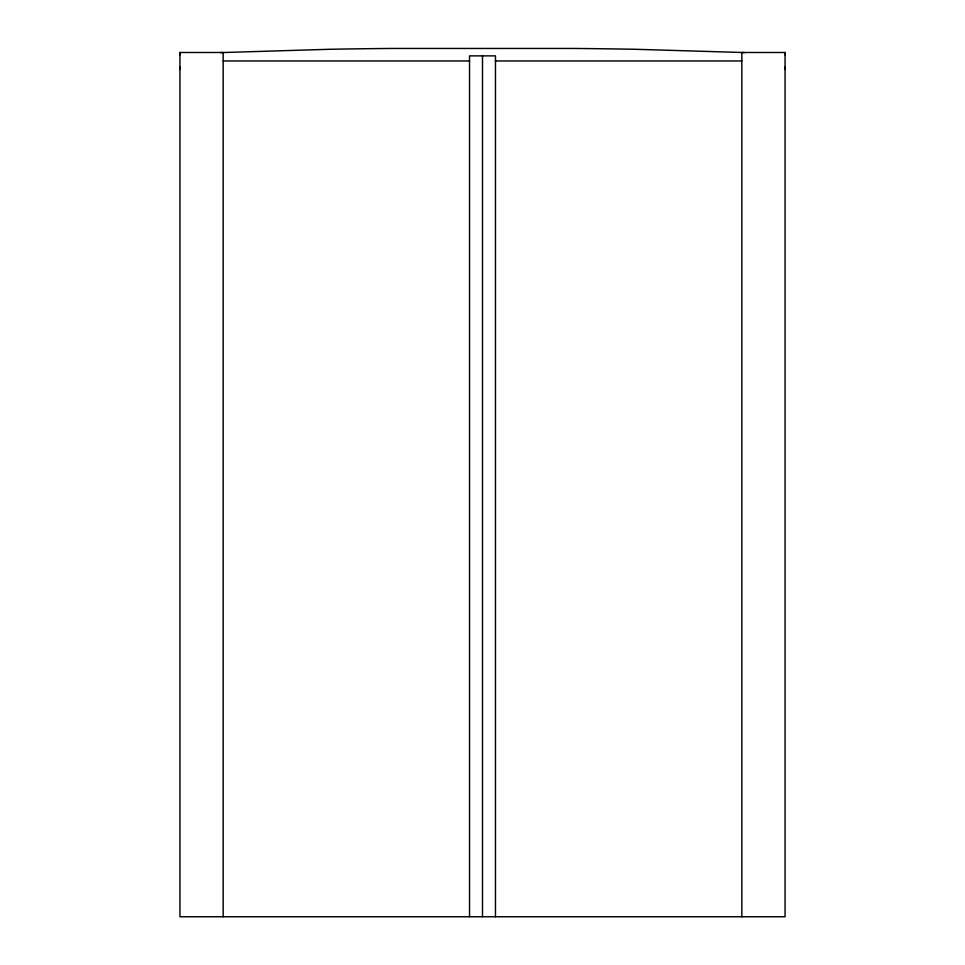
<?xml version="1.0" encoding="UTF-8"?>
<svg xmlns="http://www.w3.org/2000/svg" width="965" height="965" viewBox="0 0 965 965"><rect width="100%" height="100%" fill="white"/><g stroke="black" fill="none" stroke-linecap="round" stroke-linejoin="round"><path stroke-width="1.45" d="M179.948 69.444L179.96 67.176M785.04 54.752L785.052 52.484L741.832 52.484L635.561 49.287A1213.427 237.969 0 0 0 574.066 48.455L390.934 48.455A1213.427 237.969 0 0 0 329.439 49.287L220.635 52.617M785.052 52.484L785.052 916.75L179.948 916.75L179.948 52.484L223.168 52.484L223.168 916.75M223.168 60.964L469.533 60.964M495.467 60.964L741.832 60.964M744.365 52.617L741.832 52.484L741.832 916.75M785.04 67.176L785.052 69.444M179.948 52.484L179.96 54.752M495.467 916.75L495.467 55.873L469.533 55.873L469.533 916.75M482.5 55.873L482.5 916.75"/></g></svg>
